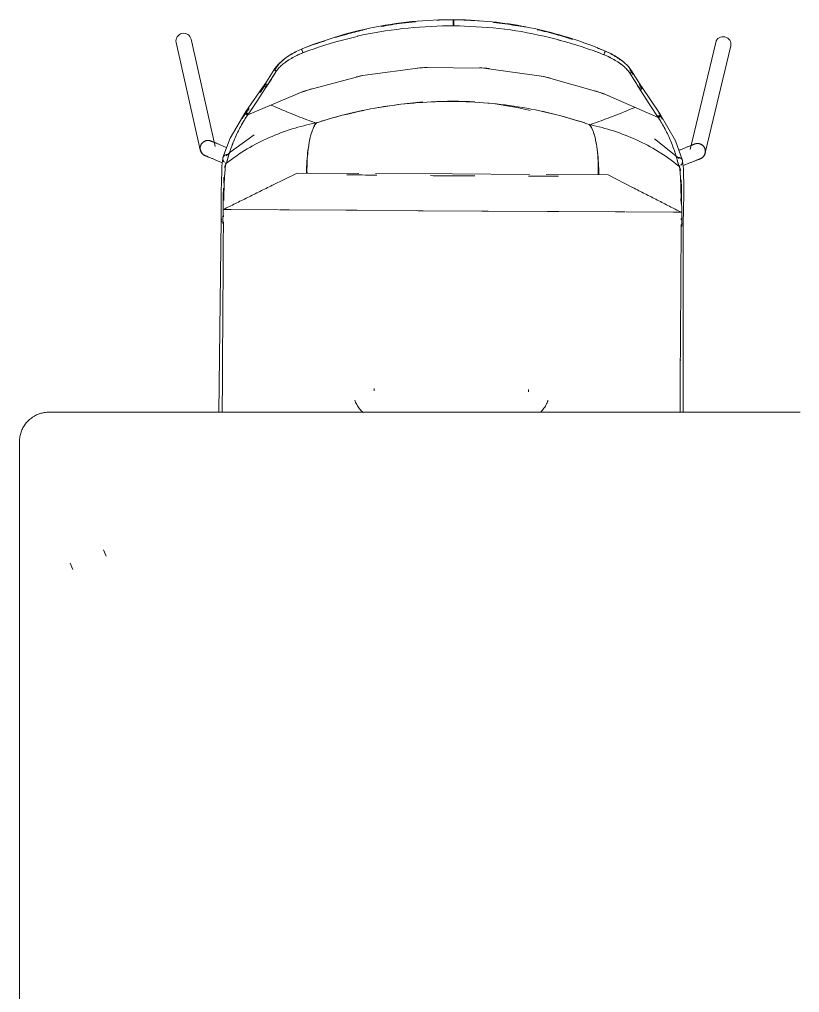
# Model space of a CAD drawing. Header units: millimetres. Extents: x 79795 to 317870, y -36033 to 97293.
# Drawn here: x 167853 to 168644, y 11565 to 12553 of the extents above; entities that cross this region are included whole.
import ezdxf

# ---------------------------------------------------------------- set-up
doc = ezdxf.new("R2010")
doc.units = ezdxf.units.MM
doc.header["$MEASUREMENT"] = 0
doc.layers.add('I-FURN', color=8, linetype='CONTINUOUS', lineweight=9)

msp = doc.modelspace()

# ---------------------------------------------------------------- linework, layer by layer
at = {"layer": 'I-FURN'}
for p, q in [((168293.01, 12552.26), (168293.02, 12552.57)), ((168293.01, 12551.77), (168293.01, 12552.26)), ((168293.01, 12551.12), (168293.01, 12551.77)), ((168293.02, 12552.57), (168293.02, 12552.68)), ((168293.48, 12552.26), (168293.47, 12551.77)), ((168293.47, 12551.77), (168293.47, 12551.12)), ((168293.48, 12552.68), (168293.48, 12552.57)), ((168293.48, 12552.57), (168293.48, 12552.26)), ((168292.98, 12546.87), (168292.99, 12547.36)), ((168292.98, 12546.56), (168292.98, 12546.87)), ((168292.99, 12548.01), (168293, 12548.76)), ((168292.99, 12547.36), (168292.99, 12548.01)), ((168293, 12550.37), (168293.01, 12551.12)), ((168293, 12549.57), (168293, 12550.37)), ((168293, 12548.76), (168293, 12549.57)), ((168293.45, 12548.01), (168293.44, 12547.36)), ((168293.44, 12547.36), (168293.44, 12546.87)), ((168293.44, 12546.87), (168293.44, 12546.56)), ((168293.46, 12549.56), (168293.45, 12548.76)), ((168293.45, 12548.76), (168293.45, 12548.01)), ((168293.47, 12551.12), (168293.46, 12550.37)), ((168293.46, 12550.37), (168293.46, 12549.56)), ((168051.47, 12424), (168027.03, 12532.97)), ((168011.81, 12529.56), (168036.25, 12420.59)), ((168138.98, 12522.8), (168139.01, 12522.7)), ((168139.01, 12522.7), (168139.09, 12522.5)), ((168139.09, 12522.5), (168139.2, 12522.2)), ((168139.2, 12522.2), (168139.34, 12521.83)), ((168559.2, 12529.66), (168533.4, 12421)), ((168548.58, 12417.4), (168574.38, 12526.05)), ((168124.51, 12515.04), (168120.36, 12511.98)), ((168129.15, 12517.96), (168124.51, 12515.04)), ((168133.98, 12520.54), (168129.15, 12517.96)), ((168139.34, 12521.83), (168139.51, 12521.4)), ((168139.51, 12521.4), (168139.68, 12520.95)), ((168139.68, 12520.95), (168139.86, 12520.49)), ((168139.86, 12520.49), (168140.03, 12520.06)), ((168140.03, 12520.06), (168140.17, 12519.68)), ((168140.17, 12519.68), (168140.29, 12519.38)), ((168140.29, 12519.38), (168140.38, 12519.17)), ((168140.38, 12519.17), (168140.42, 12519.07)), ((168445.65, 12517.16), (168445.69, 12517.27)), ((168445.69, 12517.27), (168445.78, 12517.48)), ((168445.78, 12517.48), (168445.9, 12517.78)), ((168445.9, 12517.78), (168446.05, 12518.16)), ((168446.05, 12518.16), (168446.22, 12518.59)), ((168446.22, 12518.59), (168446.41, 12519.04)), ((168446.41, 12519.04), (168446.59, 12519.49)), ((168446.59, 12519.49), (168446.76, 12519.92)), ((168446.76, 12519.92), (168446.9, 12520.29)), ((168446.9, 12520.29), (168447.02, 12520.58)), ((168447.02, 12520.58), (168447.1, 12520.79)), ((168447.1, 12520.79), (168447.14, 12520.88)), ((168452.11, 12518.56), (168456.9, 12515.92)), ((168456.9, 12515.92), (168461.51, 12512.94)), ((168461.51, 12512.94), (168465.61, 12509.83)), ((168112.01, 12503.1), (168101.71, 12486.96)), ((168113.68, 12504.43), (168111.61, 12501.16)), ((168111.83, 12502.6), (168111.82, 12502.2)), ((168111.94, 12502.97), (168111.83, 12502.6)), ((168112.16, 12503.29), (168111.94, 12502.97)), ((168115.25, 12507.3), (168111.98, 12503.04)), ((168112.46, 12503.53), (168112.16, 12503.29)), ((168112.84, 12503.68), (168112.46, 12503.53)), ((168113.25, 12503.73), (168112.84, 12503.68)), ((168120.36, 12511.98), (168115.25, 12507.3)), ((168262.05, 12504.02), (168200.8, 12496.09)), ((168323.83, 12503.64), (168262.05, 12504.02)), ((168384.98, 12494.95), (168323.83, 12503.64)), ((168465.61, 12509.83), (168470.67, 12505.09)), ((168470.67, 12505.09), (168473.89, 12500.78)), ((168102.92, 12483.7), (168113.66, 12500.63)), ((168111.82, 12502.2), (168111.94, 12501.8)), ((168111.94, 12501.8), (168112.15, 12501.42)), ((168112.15, 12501.42), (168112.45, 12501.1)), ((168112.45, 12501.1), (168112.83, 12500.85)), ((168112.83, 12500.85), (168113.24, 12500.69)), ((168113.24, 12500.69), (168113.67, 12500.64)), ((168200.8, 12496.09), (168141.23, 12480)), ((168444.35, 12478.12), (168384.98, 12494.95)), ((168475.63, 12492.74), (168472.18, 12498.4)), ((168472.22, 12502.17), (168475.44, 12496.94)), ((168473.8, 12500.93), (168484.09, 12484.36)), ((168101.8, 12487.11), (168082.59, 12459.53)), ((168093.14, 12468.76), (168102.92, 12483.7)), ((168102.88, 12487.55), (168097.47, 12479.29)), ((168101.58, 12485.56), (168101.48, 12485.98)), ((168101.49, 12486.39), (168101.61, 12486.79)), ((168101.56, 12486.11), (168101.66, 12485.69)), ((168101.69, 12486.92), (168101.57, 12486.53)), ((168101.78, 12485.17), (168101.58, 12485.56)), ((168101.61, 12486.79), (168101.83, 12487.13)), ((168101.66, 12485.69), (168101.87, 12485.3)), ((168101.92, 12487.26), (168101.69, 12486.92)), ((168102.08, 12484.82), (168101.78, 12485.17)), ((168101.83, 12487.13), (168102.14, 12487.39)), ((168101.87, 12485.3), (168102.16, 12484.96)), ((168102.23, 12487.52), (168101.92, 12487.26)), ((168102.44, 12484.56), (168102.08, 12484.82)), ((168102.16, 12484.96), (168102.53, 12484.69)), ((168102.86, 12484.38), (168102.44, 12484.56)), ((168102.53, 12484.69), (168102.95, 12484.51)), ((168103.3, 12484.29), (168102.86, 12484.38)), ((168102.95, 12487.64), (168103.13, 12485.93)), ((168102.95, 12484.51), (168103.39, 12484.42)), ((168103.21, 12486.09), (168103.03, 12487.77)), ((168482.7, 12481.33), (168479.35, 12486.72)), ((168481.74, 12486.84), (168482.79, 12485.18)), ((168482.64, 12485.41), (168482.47, 12483.93)), ((168482.79, 12485.18), (168484.05, 12483.19)), ((168483.11, 12482.32), (168483.48, 12482.58)), ((168483.75, 12484.88), (168483.44, 12485.15)), ((168483.48, 12482.58), (168483.78, 12482.92)), ((168483.97, 12484.54), (168483.75, 12484.88)), ((168483.78, 12482.92), (168483.99, 12483.31)), ((168483.86, 12484.73), (168502.73, 12456.91)), ((168484.08, 12484.14), (168483.97, 12484.54)), ((168484.09, 12483.73), (168484.08, 12484.14)), ((168141.23, 12480), (168084.43, 12456.05)), ((168500.85, 12453.46), (168444.35, 12478.12)), ((168482.24, 12482.07), (168482.69, 12482.14)), ((168482.69, 12482.14), (168483.11, 12482.32)), ((168492.29, 12466.28), (168482.7, 12481.33)), ((168084.43, 12456.05), (168093.14, 12468.76)), ((168500.85, 12453.46), (168492.29, 12466.28)), ((168082.59, 12459.52), (168066.67, 12432.56)), ((168082.17, 12458.22), (168082.22, 12458.7)), ((168082.24, 12457.75), (168082.17, 12458.22)), ((168082.22, 12458.7), (168082.37, 12459.16)), ((168082.41, 12457.3), (168082.24, 12457.75)), ((168082.37, 12459.16), (168083.37, 12457.71)), ((168082.69, 12456.9), (168082.41, 12457.3)), ((168083.05, 12456.58), (168082.69, 12456.9)), ((168083.47, 12456.35), (168083.05, 12456.58)), ((168083.94, 12456.22), (168083.47, 12456.35)), ((168083.61, 12457.37), (168084.42, 12456.19)), ((168084.42, 12456.19), (168083.94, 12456.22)), ((168085.43, 12461.73), (168084.31, 12460.17)), ((168084.42, 12456.19), (168084.33, 12457.96)), ((168084.33, 12457.96), (168084.42, 12456.18)), ((168084.42, 12456.18), (168084.37, 12457.99)), ((168084.42, 12456.18), (168084.37, 12457.99)), ((168500.85, 12453.59), (168502.94, 12456.54)), ((168500.93, 12455.4), (168500.85, 12453.59)), ((168500.93, 12455.4), (168500.85, 12453.59)), ((168500.97, 12455.36), (168500.85, 12453.59)), ((168501.34, 12453.62), (168500.85, 12453.59)), ((168500.86, 12453.59), (168500.97, 12455.36)), ((168501.81, 12453.74), (168501.34, 12453.62)), ((168502.24, 12453.97), (168501.81, 12453.74)), ((168502.6, 12454.29), (168502.24, 12453.97)), ((168502.88, 12454.68), (168502.6, 12454.29)), ((168502.73, 12456.91), (168518.31, 12429.75)), ((168503.06, 12455.13), (168502.88, 12454.68)), ((168502.94, 12456.54), (168503.09, 12456.08)), ((168503.13, 12455.6), (168503.06, 12455.13)), ((168503.09, 12456.08), (168503.13, 12455.6)), ((168091.08, 12435.77), (168066.72, 12418.39)), ((168036.21, 12423.24), (168036.26, 12423.56)), ((168036.26, 12423.56), (168036.33, 12423.87)), ((168036.33, 12423.87), (168036.4, 12424.18)), ((168036.4, 12424.18), (168036.49, 12424.49)), ((168036.49, 12424.49), (168036.59, 12424.8)), ((168036.59, 12424.8), (168036.71, 12425.1)), ((168036.71, 12425.1), (168036.74, 12425.18)), ((168036.74, 12425.18), (168036.87, 12425.47)), ((168036.87, 12425.47), (168037, 12425.76)), ((168037, 12425.76), (168037.16, 12426.04)), ((168037.16, 12426.04), (168037.32, 12426.32)), ((168037.32, 12426.32), (168037.49, 12426.58)), ((168037.49, 12426.58), (168037.67, 12426.85)), ((168037.67, 12426.85), (168037.87, 12427.1)), ((168037.87, 12427.1), (168038.07, 12427.35)), ((168038.07, 12427.35), (168038.28, 12427.59)), ((168038.28, 12427.59), (168038.51, 12427.82)), ((168038.51, 12427.82), (168038.74, 12428.04)), ((168038.74, 12428.04), (168038.98, 12428.25)), ((168038.98, 12428.25), (168039.23, 12428.45)), ((168039.23, 12428.45), (168039.48, 12428.64)), ((168039.48, 12428.64), (168039.75, 12428.82)), ((168039.75, 12428.82), (168040.02, 12428.99)), ((168040.02, 12428.99), (168040.3, 12429.15)), ((168040.3, 12429.15), (168040.58, 12429.3)), ((168040.58, 12429.3), (168040.87, 12429.44)), ((168040.87, 12429.44), (168041.16, 12429.56)), ((168041.16, 12429.56), (168041.46, 12429.67)), ((168041.46, 12429.67), (168041.77, 12429.77)), ((168041.77, 12429.77), (168042.08, 12429.86)), ((168042.08, 12429.86), (168042.39, 12429.94)), ((168042.39, 12429.94), (168042.7, 12430)), ((168042.7, 12430), (168043.02, 12430.05)), ((168043.02, 12430.05), (168043.33, 12430.09)), ((168043.33, 12430.09), (168043.65, 12430.12)), ((168043.65, 12430.12), (168043.97, 12430.13)), ((168043.97, 12430.13), (168044.29, 12430.13)), ((168044.29, 12430.13), (168044.61, 12430.12)), ((168044.61, 12430.12), (168044.93, 12430.09)), ((168044.93, 12430.09), (168045.25, 12430.05)), ((168045.25, 12430.05), (168045.56, 12430)), ((168045.56, 12430), (168045.88, 12429.94)), ((168045.88, 12429.94), (168046.19, 12429.86)), ((168046.19, 12429.86), (168046.5, 12429.78)), ((168046.5, 12429.78), (168046.8, 12429.68)), ((168046.8, 12429.68), (168047.1, 12429.56)), ((168047.1, 12429.56), (168047.18, 12429.53)), ((168047.19, 12429.53), (168047.18, 12429.53)), ((168047.18, 12429.53), (168047.2, 12429.52)), ((168047.23, 12429.51), (168047.19, 12429.53)), ((168047.2, 12429.52), (168047.25, 12429.5)), ((168047.3, 12429.48), (168047.23, 12429.51)), ((168047.25, 12429.5), (168047.34, 12429.46)), ((168047.42, 12429.43), (168047.3, 12429.48)), ((168047.34, 12429.46), (168047.38, 12429.45)), ((168047.56, 12429.37), (168047.42, 12429.43)), ((168047.75, 12429.3), (168047.56, 12429.37)), ((168047.96, 12429.21), (168047.75, 12429.3)), ((168048.22, 12429.1), (168047.96, 12429.21)), ((168048.5, 12428.99), (168048.22, 12429.1)), ((168048.82, 12428.86), (168048.5, 12428.99)), ((168049.18, 12428.71), (168048.82, 12428.86)), ((168049.56, 12428.55), (168049.18, 12428.71)), ((168049.98, 12428.38), (168049.56, 12428.55)), ((168050.43, 12428.19), (168049.98, 12428.38)), ((168050.91, 12428), (168050.43, 12428.19)), ((168051.42, 12427.79), (168050.91, 12428)), ((168051.96, 12427.56), (168051.42, 12427.79)), ((168052.53, 12427.33), (168051.96, 12427.56)), ((168053.12, 12427.09), (168052.53, 12427.33)), ((168053.75, 12426.83), (168053.12, 12427.09)), ((168054.39, 12426.56), (168053.75, 12426.83)), ((168055.06, 12426.29), (168054.39, 12426.56)), ((168055.76, 12426), (168055.06, 12426.29)), ((168056.47, 12425.71), (168055.76, 12426)), ((168057.21, 12425.4), (168056.47, 12425.71)), ((168057.97, 12425.09), (168057.21, 12425.4)), ((168058.74, 12424.77), (168057.97, 12425.09)), ((168059.54, 12424.45), (168058.74, 12424.77)), ((168066.67, 12432.56), (168059.25, 12412.86)), ((168060.35, 12424.12), (168059.54, 12424.45)), ((168061.17, 12423.78), (168060.35, 12424.12)), ((168062.01, 12423.43), (168061.17, 12423.78)), ((168062.86, 12423.08), (168062.01, 12423.43)), ((168522.26, 12411.65), (168496.99, 12431.63)), ((168518.31, 12429.75), (168525.48, 12409.95)), ((168530.27, 12423.5), (168529.58, 12423.23)), ((168530.93, 12423.76), (168530.27, 12423.5)), ((168531.56, 12424.01), (168530.93, 12423.76)), ((168532.17, 12424.26), (168531.56, 12424.01)), ((168532.75, 12424.49), (168532.17, 12424.26)), ((168533.3, 12424.71), (168532.75, 12424.49)), ((168533.83, 12424.91), (168533.3, 12424.71)), ((168534.32, 12425.11), (168533.83, 12424.91)), ((168534.78, 12425.29), (168534.32, 12425.11)), ((168535.22, 12425.47), (168534.78, 12425.29)), ((168535.62, 12425.62), (168535.22, 12425.47)), ((168535.98, 12425.77), (168535.62, 12425.62)), ((168536.32, 12425.9), (168535.98, 12425.77)), ((168536.62, 12426.02), (168536.32, 12425.9)), ((168536.89, 12426.13), (168536.62, 12426.02)), ((168537.12, 12426.22), (168536.89, 12426.13)), ((168537.31, 12426.3), (168537.12, 12426.22)), ((168537.48, 12426.36), (168537.31, 12426.3)), ((168537.6, 12426.41), (168537.48, 12426.36)), ((168537.56, 12426.4), (168537.66, 12426.44)), ((168537.69, 12426.45), (168537.6, 12426.41)), ((168537.66, 12426.44), (168537.73, 12426.46)), ((168537.75, 12426.47), (168537.69, 12426.45)), ((168537.73, 12426.46), (168537.76, 12426.48)), ((168537.76, 12426.48), (168537.75, 12426.47)), ((168537.76, 12426.48), (168538.06, 12426.59)), ((168537.76, 12426.48), (168537.76, 12426.48)), ((168538.06, 12426.59), (168538.37, 12426.69)), ((168538.37, 12426.69), (168538.67, 12426.78)), ((168538.67, 12426.78), (168538.99, 12426.85)), ((168538.99, 12426.85), (168539.3, 12426.91)), ((168539.3, 12426.91), (168539.62, 12426.96)), ((168539.62, 12426.96), (168539.93, 12427)), ((168539.93, 12427), (168540.25, 12427.03)), ((168540.25, 12427.03), (168540.57, 12427.04)), ((168540.57, 12427.04), (168540.89, 12427.04)), ((168540.89, 12427.04), (168541.21, 12427.02)), ((168541.21, 12427.02), (168541.53, 12427)), ((168541.53, 12427), (168541.85, 12426.96)), ((168541.85, 12426.96), (168542.16, 12426.91)), ((168542.16, 12426.91), (168542.48, 12426.84)), ((168542.48, 12426.84), (168542.79, 12426.77)), ((168542.79, 12426.77), (168543.1, 12426.68)), ((168543.1, 12426.68), (168543.4, 12426.58)), ((168543.4, 12426.58), (168543.7, 12426.46)), ((168543.7, 12426.46), (168543.99, 12426.34)), ((168543.99, 12426.34), (168544.28, 12426.2)), ((168544.28, 12426.2), (168544.57, 12426.05)), ((168544.57, 12426.05), (168544.84, 12425.89)), ((168544.84, 12425.89), (168545.11, 12425.72)), ((168545.11, 12425.72), (168545.38, 12425.54)), ((168545.38, 12425.54), (168545.63, 12425.35)), ((168545.63, 12425.35), (168545.88, 12425.15)), ((168545.88, 12425.15), (168546.12, 12424.94)), ((168546.12, 12424.94), (168546.35, 12424.71)), ((168546.35, 12424.71), (168546.58, 12424.48)), ((168546.58, 12424.48), (168546.79, 12424.25)), ((168546.79, 12424.25), (168546.99, 12424)), ((168546.99, 12424), (168547.18, 12423.74)), ((168547.18, 12423.74), (168547.37, 12423.48)), ((168547.37, 12423.48), (168547.54, 12423.21)), ((168036.14, 12422.29), (168036.15, 12422.61)), ((168036.14, 12421.97), (168036.14, 12422.29)), ((168036.15, 12421.65), (168036.14, 12421.97)), ((168036.15, 12422.61), (168036.18, 12422.93)), ((168036.18, 12421.33), (168036.15, 12421.65)), ((168036.18, 12422.93), (168036.21, 12423.24)), ((168036.22, 12421.01), (168036.18, 12421.33)), ((168036.27, 12420.7), (168036.22, 12421.01)), ((168036.33, 12420.38), (168036.27, 12420.7)), ((168036.41, 12420.07), (168036.33, 12420.38)), ((168036.5, 12419.76), (168036.41, 12420.07)), ((168036.6, 12419.46), (168036.5, 12419.76)), ((168036.71, 12419.16), (168036.6, 12419.46)), ((168036.83, 12418.87), (168036.71, 12419.16)), ((168036.97, 12418.58), (168036.83, 12418.87)), ((168037.12, 12418.29), (168036.97, 12418.58)), ((168037.28, 12418.02), (168037.12, 12418.29)), ((168037.45, 12417.74), (168037.28, 12418.02)), ((168037.63, 12417.48), (168037.45, 12417.74)), ((168037.82, 12417.22), (168037.63, 12417.48)), ((168038.02, 12416.97), (168037.82, 12417.22)), ((168038.23, 12416.73), (168038.02, 12416.97)), ((168038.45, 12416.5), (168038.23, 12416.73)), ((168038.68, 12416.28), (168038.45, 12416.5)), ((168038.92, 12416.07), (168038.68, 12416.28)), ((168039.17, 12415.86), (168038.92, 12416.07)), ((168039.42, 12415.67), (168039.17, 12415.86)), ((168039.68, 12415.49), (168039.42, 12415.67)), ((168039.95, 12415.31), (168039.68, 12415.49)), ((168040.23, 12415.15), (168039.95, 12415.31)), ((168040.51, 12415), (168040.23, 12415.15)), ((168040.8, 12414.86), (168040.51, 12415)), ((168041.09, 12414.73), (168040.8, 12414.86)), ((168041.1, 12414.73), (168041.09, 12414.73)), ((168041.09, 12414.73), (168041.11, 12414.73)), ((168041.13, 12414.72), (168041.1, 12414.73)), ((168041.11, 12414.73), (168041.17, 12414.7)), ((168041.19, 12414.69), (168041.13, 12414.72)), ((168041.17, 12414.7), (168041.25, 12414.67)), ((168041.29, 12414.65), (168041.19, 12414.69)), ((168041.25, 12414.67), (168041.38, 12414.62)), ((168041.38, 12414.62), (168041.54, 12414.55)), ((168041.54, 12414.55), (168041.74, 12414.47)), ((168041.74, 12414.47), (168041.97, 12414.37)), ((168041.97, 12414.37), (168042.23, 12414.27)), ((168042.23, 12414.27), (168042.53, 12414.14)), ((168042.53, 12414.14), (168042.86, 12414.01)), ((168042.86, 12414.01), (168043.23, 12413.85)), ((168043.23, 12413.85), (168043.63, 12413.69)), ((168043.63, 12413.69), (168044.06, 12413.51)), ((168044.06, 12413.51), (168044.52, 12413.32)), ((168059.13, 12412.31), (168059.46, 12413.41)), ((168059.76, 12413.81), (168059.45, 12413.29)), ((168060.15, 12414.31), (168059.76, 12413.81)), ((168061.17, 12415.15), (168060.15, 12414.31)), ((168062.47, 12415.72), (168061.17, 12415.15)), ((168063.94, 12415.91), (168062.47, 12415.72)), ((168066.72, 12418.39), (168062.5, 12414.52)), ((168065.48, 12415.67), (168063.94, 12415.91)), ((168523.39, 12420.77), (168522.54, 12420.44)), ((168524.22, 12421.1), (168523.39, 12420.77)), ((168525.04, 12421.43), (168524.22, 12421.1)), ((168525.85, 12421.75), (168525.04, 12421.43)), ((168526.63, 12422.06), (168525.85, 12421.75)), ((168527.4, 12422.36), (168526.63, 12422.06)), ((168528.15, 12422.66), (168527.4, 12422.36)), ((168528.88, 12422.95), (168528.15, 12422.66)), ((168529.58, 12423.23), (168528.88, 12422.95)), ((168546.39, 12413.4), (168546.16, 12413.18)), ((168546.61, 12413.63), (168546.39, 12413.4)), ((168546.82, 12413.87), (168546.61, 12413.63)), ((168547.02, 12414.12), (168546.82, 12413.87)), ((168547.21, 12414.38), (168547.02, 12414.12)), ((168547.4, 12414.64), (168547.21, 12414.38)), ((168547.57, 12414.91), (168547.4, 12414.64)), ((168547.54, 12423.21), (168547.7, 12422.94)), ((168547.73, 12415.19), (168547.57, 12414.91)), ((168547.7, 12422.94), (168547.85, 12422.65)), ((168547.87, 12415.47), (168547.73, 12415.19)), ((168547.85, 12422.65), (168547.99, 12422.36)), ((168548.01, 12415.76), (168547.87, 12415.47)), ((168547.99, 12422.36), (168548.12, 12422.07)), ((168548.14, 12416.06), (168548.01, 12415.76)), ((168548.12, 12422.07), (168548.15, 12421.99)), ((168548.25, 12416.36), (168548.14, 12416.06)), ((168548.15, 12421.99), (168548.26, 12421.69)), ((168548.35, 12416.66), (168548.25, 12416.36)), ((168548.26, 12421.69), (168548.36, 12421.39)), ((168548.44, 12416.97), (168548.35, 12416.66)), ((168548.36, 12421.39), (168548.45, 12421.08)), ((168548.52, 12417.28), (168548.44, 12416.97)), ((168548.45, 12421.08), (168548.52, 12420.77)), ((168548.52, 12420.77), (168548.59, 12420.45)), ((168548.58, 12417.59), (168548.52, 12417.28)), ((168548.63, 12417.91), (168548.58, 12417.59)), ((168548.59, 12420.45), (168548.64, 12420.14)), ((168548.67, 12418.22), (168548.63, 12417.91)), ((168548.64, 12420.14), (168548.68, 12419.82)), ((168548.7, 12418.54), (168548.67, 12418.22)), ((168548.68, 12419.82), (168548.7, 12419.5)), ((168548.7, 12419.5), (168548.71, 12419.18)), ((168548.71, 12418.86), (168548.7, 12418.54)), ((168548.71, 12419.18), (168548.71, 12418.86)), ((168044.52, 12413.32), (168045.01, 12413.12)), ((168045.01, 12413.12), (168045.53, 12412.91)), ((168045.53, 12412.91), (168046.08, 12412.68)), ((168046.08, 12412.68), (168046.66, 12412.44)), ((168046.66, 12412.44), (168047.27, 12412.2)), ((168047.27, 12412.2), (168047.9, 12411.94)), ((168047.9, 12411.94), (168048.55, 12411.67)), ((168048.55, 12411.67), (168049.23, 12411.39)), ((168049.23, 12411.39), (168049.93, 12411.1)), ((168049.93, 12411.1), (168050.66, 12410.8)), ((168050.66, 12410.8), (168051.4, 12410.49)), ((168051.4, 12410.49), (168052.17, 12410.18)), ((168052.17, 12410.18), (168052.95, 12409.86)), ((168052.95, 12409.86), (168053.75, 12409.53)), ((168053.75, 12409.53), (168054.57, 12409.19)), ((168054.57, 12409.19), (168055.39, 12408.85)), ((168055.39, 12408.85), (168056.24, 12408.51)), ((168056.24, 12408.51), (168057.09, 12408.15)), ((168057.09, 12408.15), (168057.96, 12407.8)), ((168057.96, 12407.8), (168058.83, 12407.44)), ((168058.22, 12404.16), (168058.01, 12399.22)), ((168059.07, 12412.31), (168058.22, 12404.16)), ((168059.45, 12413.29), (168059.07, 12412.31)), ((168059.38, 12410.01), (168059.11, 12411.14)), ((168059.94, 12408.97), (168059.38, 12410.01)), ((168061.09, 12402.27), (168061.62, 12405.35)), ((168061.93, 12406.35), (168062.39, 12407.14)), ((168519.29, 12412.84), (168520.83, 12413.07)), ((168520.83, 12413.07), (168522.3, 12412.86)), ((168522.27, 12404.28), (168522.72, 12403.48)), ((168522.3, 12412.86), (168523.59, 12412.27)), ((168523.59, 12412.27), (168524.6, 12411.41)), ((168524.6, 12411.41), (168524.99, 12410.91)), ((168525.32, 12407.1), (168524.74, 12406.07)), ((168524.99, 12410.91), (168525.29, 12410.38)), ((168525.15, 12410.79), (168525.28, 12410.51)), ((168525.28, 12410.51), (168525.6, 12409.4)), ((168525.29, 12410.38), (168525.66, 12409.4)), ((168525.61, 12408.24), (168525.32, 12407.1)), ((168525.66, 12409.4), (168526.41, 12401.25)), ((168526.17, 12404.66), (168527.04, 12405.01)), ((168527.04, 12405.01), (168527.91, 12405.35)), ((168527.91, 12405.35), (168528.76, 12405.69)), ((168528.76, 12405.69), (168529.6, 12406.02)), ((168529.6, 12406.02), (168530.43, 12406.35)), ((168530.43, 12406.35), (168531.24, 12406.68)), ((168531.24, 12406.68), (168532.04, 12406.99)), ((168532.04, 12406.99), (168532.82, 12407.3)), ((168532.82, 12407.3), (168533.58, 12407.6)), ((168533.58, 12407.6), (168534.32, 12407.9)), ((168534.32, 12407.9), (168535.04, 12408.18)), ((168535.04, 12408.18), (168535.74, 12408.46)), ((168535.74, 12408.46), (168536.42, 12408.73)), ((168536.42, 12408.73), (168537.07, 12408.99)), ((168537.07, 12408.99), (168537.69, 12409.23)), ((168537.69, 12409.23), (168538.29, 12409.47)), ((168538.29, 12409.47), (168538.86, 12409.7)), ((168538.86, 12409.7), (168539.4, 12409.91)), ((168539.4, 12409.91), (168539.91, 12410.12)), ((168539.91, 12410.12), (168540.4, 12410.31)), ((168540.4, 12410.31), (168540.85, 12410.49)), ((168540.85, 12410.49), (168541.27, 12410.65)), ((168541.27, 12410.65), (168541.66, 12410.81)), ((168541.66, 12410.81), (168542.01, 12410.95)), ((168542.01, 12410.95), (168542.33, 12411.08)), ((168542.33, 12411.08), (168542.62, 12411.19)), ((168542.62, 12411.19), (168542.88, 12411.29)), ((168542.88, 12411.29), (168543.1, 12411.38)), ((168543.1, 12411.38), (168543.28, 12411.45)), ((168543.28, 12411.45), (168543.43, 12411.51)), ((168543.43, 12411.51), (168543.54, 12411.55)), ((168543.5, 12411.54), (168543.46, 12411.52)), ((168543.59, 12411.58), (168543.5, 12411.54)), ((168543.54, 12411.55), (168543.62, 12411.58)), ((168543.65, 12411.6), (168543.59, 12411.58)), ((168543.62, 12411.58), (168543.66, 12411.6)), ((168543.66, 12411.6), (168543.65, 12411.6)), ((168543.74, 12411.64), (168543.66, 12411.6)), ((168543.66, 12411.6), (168543.66, 12411.6)), ((168544.04, 12411.76), (168543.74, 12411.64)), ((168544.33, 12411.9), (168544.04, 12411.76)), ((168544.61, 12412.05), (168544.33, 12411.9)), ((168544.89, 12412.21), (168544.61, 12412.05)), ((168545.16, 12412.39), (168544.89, 12412.21)), ((168545.42, 12412.57), (168545.16, 12412.39)), ((168545.67, 12412.76), (168545.42, 12412.57)), ((168545.92, 12412.97), (168545.67, 12412.76)), ((168546.16, 12413.18), (168545.92, 12412.97)), ((168058.01, 12399.22), (168057.73, 12388.15)), ((168109.68, 12384.78), (168134.52, 12397.09)), ((168134.52, 12397.09), (168197.2, 12396.7)), ((168214.12, 12396.6), (168292.27, 12396.11)), ((168292.27, 12396.11), (168370.42, 12395.62)), ((168387.33, 12395.52), (168450.03, 12395.13)), ((168450.03, 12395.13), (168474.71, 12382.51)), ((168523.02, 12402.48), (168523.51, 12399.39)), ((168526.41, 12401.25), (168526.56, 12396.31)), ((168526.56, 12396.31), (168526.7, 12385.23)), ((168057.73, 12388.15), (168057.62, 12378.58)), ((168060.04, 12386.89), (168060.31, 12392.9)), ((168524.17, 12390.05), (168524.42, 12382.12)), ((168526.7, 12385.23), (168526.69, 12375.66)), ((168057.62, 12378.58), (168057.58, 12363.2)), ((168059.64, 12373.2), (168059.86, 12381.82)), ((168060.09, 12369.17), (168060.28, 12373.92)), ((168060.28, 12373.92), (168060.29, 12374.06)), ((168475.02, 12382.36), (168477.65, 12381.01)), ((168524.42, 12382.12), (168524.6, 12370.3)), ((168526.69, 12375.66), (168526.54, 12360.28)), ((168059.4, 12360.34), (168059.64, 12373.2)), ((168523.97, 12371.17), (168524.1, 12366.28)), ((168524.6, 12370.3), (168524.68, 12357.46)), ((168057.58, 12363.2), (168057.62, 12348.04)), ((168059.22, 12346.97), (168059.4, 12360.34)), ((168115.71, 12359.74), (168067.09, 12360.05)), ((168183.96, 12359.32), (168126.62, 12359.67)), ((168255.54, 12358.87), (168195.46, 12359.25)), ((168321.95, 12358.46), (168261.8, 12358.83)), ((168388.65, 12358.04), (168328.45, 12358.42)), ((168457.47, 12357.61), (168400.05, 12357.97)), ((168517.21, 12357.24), (168468.32, 12357.55)), ((168524.68, 12357.46), (168524.69, 12344.07)), ((168526.54, 12360.28), (168526.3, 12345.12)), ((168057.66, 12350.04), (168055.23, 12153.98)), ((168057.68, 12350.07), (168057.68, 12350)), ((168058.13, 12350.19), (168057.83, 12350.13)), ((168057.85, 12349.93), (168058.17, 12349.87)), ((168059.15, 12345.73), (168059.22, 12346.97)), ((168524.77, 12345.45), (168525.32, 12345.48)), ((168525.32, 12345.48), (168525.77, 12345.52)), ((168525.77, 12345.52), (168526.09, 12345.58)), ((168526.12, 12345.78), (168525.82, 12345.84)), ((168526.27, 12345.71), (168526.12, 12345.78)), ((168526.26, 12345.65), (168526.27, 12345.71)), ((168526.29, 12345.68), (168526.27, 12154.23)), ((168524.69, 12344.07), (168524.75, 12342.83)), ((168212.71, 12178.26), (168212.69, 12176.1)), ((168369.11, 12175.13), (168369.12, 12177.29)), ((168192.93, 12166.61), (168193.4, 12165.43)), ((168193.4, 12165.43), (168193.91, 12164.27)), ((168193.91, 12164.27), (168194.47, 12163.13)), ((168194.47, 12163.13), (168195.07, 12162.01)), ((168195.07, 12162.01), (168195.72, 12160.92)), ((168195.72, 12160.92), (168196.41, 12159.85)), ((168196.41, 12159.85), (168197.14, 12158.82)), ((168197.14, 12158.82), (168197.91, 12157.81)), ((168197.91, 12157.81), (168198.73, 12156.83)), ((168198.73, 12156.83), (168199.58, 12155.89)), ((168383.44, 12156.39), (168384.23, 12157.38)), ((168384.23, 12157.38), (168384.99, 12158.4)), ((168384.99, 12158.4), (168385.71, 12159.45)), ((168385.71, 12159.45), (168386.38, 12160.52)), ((168386.38, 12160.52), (168387.01, 12161.63)), ((168387.01, 12161.63), (168387.59, 12162.75)), ((168387.59, 12162.75), (168388.13, 12163.9)), ((168388.13, 12163.9), (168388.62, 12165.07)), ((168388.62, 12165.07), (168389.07, 12166.26)), ((167863.1, 12146.93), (167862.21, 12146.12)), ((167864.02, 12147.71), (167863.1, 12146.93)), ((167864.96, 12148.44), (167864.02, 12147.71)), ((167865.94, 12149.14), (167864.96, 12148.44)), ((167866.94, 12149.8), (167865.94, 12149.14)), ((167867.97, 12150.41), (167866.94, 12149.8)), ((167869.03, 12150.99), (167867.97, 12150.41)), ((167870.1, 12151.52), (167869.03, 12150.99)), ((167871.2, 12152.01), (167870.1, 12151.52)), ((167872.31, 12152.46), (167871.2, 12152.01)), ((167873.44, 12152.86), (167872.31, 12152.46)), ((167874.59, 12153.21), (167873.44, 12152.86)), ((167875.75, 12153.52), (167874.59, 12153.21)), ((167876.92, 12153.78), (167875.75, 12153.52)), ((167878.1, 12154), (167876.92, 12153.78)), ((167879.29, 12154.16), (167878.1, 12154)), ((167880.48, 12154.28), (167879.29, 12154.16)), ((167881.68, 12154.36), (167880.48, 12154.28)), ((167882.88, 12154.38), (167881.68, 12154.36)), ((168643.72, 12154.38), (167882.88, 12154.38)), ((168199.58, 12155.89), (168200.47, 12154.99)), ((168200.47, 12154.99), (168201.39, 12154.12)), ((168381.73, 12154.51), (168382.6, 12155.43)), ((168382.6, 12155.43), (168383.44, 12156.39)), ((168644.7, 12154.38), (168643.72, 12154.38)), ((167855.88, 12137.45), (167855.38, 12136.36)), ((167856.42, 12138.52), (167855.88, 12137.45)), ((167857.01, 12139.57), (167856.42, 12138.52)), ((167857.64, 12140.59), (167857.01, 12139.57)), ((167858.3, 12141.58), (167857.64, 12140.59)), ((167859.01, 12142.55), (167858.3, 12141.58)), ((167859.76, 12143.49), (167859.01, 12142.55)), ((167860.54, 12144.4), (167859.76, 12143.49)), ((167861.36, 12145.28), (167860.54, 12144.4)), ((167862.21, 12146.12), (167861.36, 12145.28)), ((167853, 12127.1), (167852.92, 12125.9)), ((167853.14, 12128.29), (167853, 12127.1)), ((167853.32, 12129.48), (167853.14, 12128.29)), ((167853.54, 12130.66), (167853.32, 12129.48)), ((167853.82, 12131.82), (167853.54, 12130.66)), ((167854.14, 12132.98), (167853.82, 12131.82)), ((167854.51, 12134.12), (167854.14, 12132.98)), ((167854.92, 12135.25), (167854.51, 12134.12)), ((167855.38, 12136.36), (167854.92, 12135.25)), ((167852.92, 12125.9), (167852.88, 12124.7)), ((167852.88, 12124.7), (167852.88, 12124.38)), ((167852.88, 12124.38), (167852.88, 11170.91)), ((167938.19, 12014.8), (167940.87, 12008.16)), ((167907.1, 11994.58), (167904.44, 12001.23))]:
    msp.add_line(p, q, dxfattribs=at)
for centre, major_axis, ratio, start_param, end_param in [((168019.42, 12531.26), (7.61, 1.71), 0.972413, 1.570796, 3.141593), ((168019.42, 12531.26), (7.61, 1.71), 0.972413, 0, 1.570796), ((168566.79, 12527.85), (-7.59, 1.8), 0.972413, 4.712389, 6.283185), ((168566.79, 12527.85), (-7.59, 1.8), 0.972413, 3.141593, 4.712389), ((168043.86, 12422.3), (7.61, 1.71), 0.972413, 1.570796, 3.665191), ((168540.99, 12419.2), (-7.59, 1.8), 0.972413, 2.617994, 4.712389), ((168540.51, 12418.96), (-2.95, 7.44), 0.991026, 5.235988, 5.472216), ((168044.34, 12422.05), (3.04, 7.4), 0.991026, 2.094395, 3.295672), ((168540.51, 12418.96), (-2.95, 7.44), 0.991026, 2.987513, 3.665191), ((168540.51, 12418.96), (-2.95, 7.44), 0.991026, 3.98724, 4.45059)]:
    msp.add_ellipse(centre, major_axis=major_axis, ratio=ratio, start_param=start_param, end_param=end_param, dxfattribs=at)
for points, knots in [([(168445.68, 12521.51), (168434.95, 12526), (168413.2, 12534.01), (168368.4, 12546.27), (168319.39, 12553.03), (168267.13, 12552.78), (168223.85, 12547.84), (168181.34, 12538.24), (168153.92, 12528.85), (168140.44, 12523.41)], [0, 0, 0, 0, 0.111111, 0.222222, 0.444444, 0.583333, 0.722222, 0.861111, 1, 1, 1, 1]), ([(168173.62, 12534.73), (168178.74, 12536.26), (168189.18, 12539.09), (168199.71, 12541.8), (168205.07, 12543.07)], [-0.7681843, -0.7681843, -0.7681843, -0.7681843, -0.6666667, -0.5624253, -0.5624253, -0.5624253, -0.5624253]), ([(168378.06, 12542.46), (168384.5, 12541.03), (168396.62, 12538.18), (168408.41, 12534.33), (168413.92, 12532.42)], [0.5416307, 0.5416307, 0.5416307, 0.5416307, 0.6666667, 0.7775113, 0.7775113, 0.7775113, 0.7775113]), ([(168195.62, 12535.7), (168193.81, 12535.28), (168190.15, 12534.44), (168186.54, 12533.47), (168184.72, 12532.96)], [-0.36909277, -0.36909277, -0.36909277, -0.36909277, -0.33333333, -0.29717322, -0.29717322, -0.29717322, -0.29717322]), ([(168401.54, 12531.69), (168399.72, 12532.18), (168396.1, 12533.13), (168392.47, 12534.06), (168390.66, 12534.53)], [0.29718056, 0.29718056, 0.29718056, 0.29718056, 0.33333333, 0.36907718, 0.36907718, 0.36907718, 0.36907718]), ([(168140.44, 12523.41), (168138.37, 12522.55), (168135.3, 12521.18), (168131.46, 12519.13), (168129.63, 12518.06), (168128.74, 12517.52)], [0, 0, 0, 0, 0.1666667, 0.25, 0.3333333, 0.3333333, 0.3333333, 0.3333333]), ([(168140.42, 12519.07), (168140.4, 12519.1), (168140.34, 12519.26), (168140.19, 12519.67), (168139.99, 12520.17), (168139.71, 12520.94), (168139.42, 12521.7), (168139.23, 12522.21), (168139.08, 12522.61), (168139.02, 12522.78), (168139.01, 12522.81)], [-1, -1, -1, -1, -0.833333, -0.75, -0.666667, -0.5, -0.333333, -0.25, -0.166667, 0, 0, 0, 0]), ([(168113.66, 12500.63), (168114.26, 12501.61), (168115.85, 12503.63), (168118.69, 12506.36), (168121.4, 12508.58), (168123.63, 12510.23), (168126.06, 12511.87), (168128.65, 12513.47), (168131.4, 12515.01), (168133.92, 12516.29), (168135.53, 12517.03), (168136.15, 12517.31)], [0, 0, 0, 0, 0.1666667, 0.3333333, 0.4166667, 0.5, 0.5833333, 0.6666667, 0.75, 0.8333333, 0.8844325, 0.8844325, 0.8844325, 0.8844325]), ([(168121.23, 12512.27), (168120.61, 12511.77), (168119.35, 12510.72), (168117.61, 12509.11), (168115.49, 12506.93), (168114.28, 12505.41), (168113.68, 12504.43)], [0.594049, 0.594049, 0.594049, 0.594049, 0.6666667, 0.75, 0.8333333, 1, 1, 1, 1]), ([(168120.97, 12512.31), (168120, 12511.51), (168118.41, 12510.17), (168117.32, 12508.94), (168116.93, 12508.46)], [0.5492901, 0.5492901, 0.5492901, 0.5492901, 0.6666667, 0.7441692, 0.7441692, 0.7441692, 0.7441692]), ([(168128.68, 12513.46), (168130.46, 12514.51), (168134.23, 12516.53), (168138.33, 12518.26), (168140.41, 12519.06)], [0.6666667, 0.6666667, 0.6666667, 0.6666667, 0.8333333, 0.9999151, 0.9999151, 0.9999151, 0.9999151]), ([(168447.1, 12520.89), (168447.1, 12520.87), (168447.07, 12520.8), (168446.99, 12520.59), (168446.87, 12520.29), (168446.68, 12519.79), (168446.38, 12519.03), (168446.08, 12518.27), (168445.89, 12517.76), (168445.77, 12517.46), (168445.68, 12517.25), (168445.65, 12517.18), (168445.65, 12517.17)], [-1, -1, -1, -1, -0.916667, -0.833333, -0.75, -0.666667, -0.5, -0.333333, -0.25, -0.166667, -0.083333, 0, 0, 0, 0]), ([(168445.65, 12517.17), (168447.72, 12516.34), (168450.78, 12515.01), (168454.61, 12513), (168457.35, 12511.42), (168459.92, 12509.79), (168462.32, 12508.12), (168464.53, 12506.44), (168467.21, 12504.19), (168470.02, 12501.42), (168471.59, 12499.39), (168472.18, 12498.4)], [0, 0, 0, 0, 0.166667, 0.25, 0.333333, 0.416667, 0.5, 0.583333, 0.666667, 0.833333, 1, 1, 1, 1]), ([(168445.65, 12517.16), (168447.72, 12516.33), (168451.83, 12514.55), (168455.49, 12512.49), (168457.31, 12511.41)], [-0.9999119, -0.9999119, -0.9999119, -0.9999119, -0.8333333, -0.6666667, -0.6666667, -0.6666667, -0.6666667]), ([(168462.27, 12512.07), (168461.5, 12512.65), (168459.9, 12513.79), (168457.33, 12515.48), (168454.61, 12517.12), (168450.79, 12519.22), (168447.74, 12520.63), (168445.68, 12521.51)], [0.5, 0.5, 0.5, 0.5, 0.5833333, 0.6666667, 0.75, 0.8333333, 1, 1, 1, 1]), ([(168463.58, 12511.31), (168462.17, 12512.43), (168459, 12514.7), (168453.42, 12518), (168449.28, 12519.95), (168447.14, 12520.88)], [-0.4938391, -0.4938391, -0.4938391, -0.4938391, -0.3333333, -0.1666667, 0, 0, 0, 0]), ([(168113.67, 12500.64), (168113.53, 12500.64), (168113.24, 12500.68), (168112.82, 12500.84), (168112.44, 12501.08), (168112.03, 12501.52), (168111.74, 12502.19), (168111.84, 12502.86), (168112.14, 12503.29), (168112.45, 12503.54), (168112.82, 12503.69), (168113.1, 12503.72), (168113.25, 12503.72)], [-1, -1, -1, -1, -0.916667, -0.833333, -0.75, -0.666667, -0.5, -0.333333, -0.25, -0.166667, -0.083333, 0, 0, 0, 0]), ([(168103.3, 12484.29), (168104.96, 12486.87), (168108.35, 12492.16), (168111.87, 12497.76), (168113.67, 12500.63)], [0, 0, 0, 0, 0.5, 0.9997693, 0.9997693, 0.9997693, 0.9997693]), ([(168472.12, 12498.48), (168472.4, 12498.48), (168472.85, 12498.59), (168473.35, 12498.91), (168473.66, 12499.24), (168473.88, 12499.61), (168474, 12500.02), (168474, 12500.29), (168473.98, 12500.42)], [-1, -1, -1, -1, -0.8333333, -0.75, -0.6666667, -0.5833333, -0.5, -0.4166667, -0.4166667, -0.4166667, -0.4166667]), ([(168474.03, 12500.33), (168474.05, 12500.2), (168474.05, 12499.8), (168473.81, 12499.27), (168473.4, 12498.84), (168473.02, 12498.59), (168472.59, 12498.44), (168472.3, 12498.4), (168472.16, 12498.41)], [-0.5833333, -0.5833333, -0.5833333, -0.5833333, -0.5, -0.3333333, -0.25, -0.1666667, -0.0833333, 0, 0, 0, 0]), ([(168472.17, 12498.4), (168473.94, 12495.47), (168477.45, 12489.75), (168480.82, 12484.34), (168482.47, 12481.71)], [0.0046107, 0.0046107, 0.0046107, 0.0046107, 0.5, 1, 1, 1, 1]), ([(168484.21, 12482.96), (168484.16, 12482.82), (168484.02, 12482.56), (168483.72, 12482.21), (168483.22, 12481.86), (168482.77, 12481.72), (168482.47, 12481.71)], [-0.4166667, -0.4166667, -0.4166667, -0.4166667, -0.3333333, -0.25, -0.1666667, 0, 0, 0, 0]), ([(168148.87, 12482.35), (168145.71, 12481.32), (168141.18, 12479.81), (168136.71, 12478.15), (168135.36, 12477.63)], [-0.11702564, -0.11702564, -0.11702564, -0.11702564, -0.09090909, -0.07954338, -0.07954338, -0.07954338, -0.07954338]), ([(168149.28, 12449.34), (168142.95, 12451.71), (168129.2, 12457.04), (168115.45, 12462.79), (168108.03, 12465.99)], [-0.9105873, -0.9105873, -0.9105873, -0.9105873, -0.5, -0.0187537, -0.0187537, -0.0187537, -0.0187537]), ([(168431.76, 12446.07), (168420.58, 12449.9), (168397.98, 12456.63), (168351.73, 12466.45), (168292.75, 12471.61), (168233.7, 12467.18), (168187.34, 12457.95), (168164.65, 12451.49), (168153.42, 12447.8)], [0, 0, 0, 0, 0.125, 0.25, 0.5, 0.75, 0.875, 1, 1, 1, 1]), ([(168213.89, 12463.04), (168221.48, 12464.38), (168237.43, 12466.62), (168253.57, 12468.59), (168262.02, 12469.37)], [-0.7825093, -0.7825093, -0.7825093, -0.7825093, -0.7, -0.609839, -0.609839, -0.609839, -0.609839]), ([(168477.37, 12463.69), (168469.92, 12460.57), (168456.1, 12454.99), (168442.28, 12449.88), (168435.92, 12447.57)], [-0.9812423, -0.9812423, -0.9812423, -0.9812423, -0.5, -0.0894127, -0.0894127, -0.0894127, -0.0894127]), ([(168071.35, 12432.04), (168073.14, 12436.22), (168077.11, 12444.48), (168081.86, 12452.34), (168084.42, 12456.18)], [0.5, 0.5, 0.5, 0.5, 0.75, 0.9999612, 0.9999612, 0.9999612, 0.9999612]), ([(168084.42, 12456.18), (168084.24, 12456.18), (168083.87, 12456.23), (168083.34, 12456.45), (168082.88, 12456.78), (168082.41, 12457.36), (168082.11, 12458.26), (168082.31, 12459.16), (168082.73, 12459.73), (168083.29, 12460.17), (168083.84, 12460.32), (168084.2, 12460.31)], [-1, -1, -1, -1, -0.916667, -0.833333, -0.75, -0.666667, -0.5, -0.333333, -0.25, -0.166667, 0, 0, 0, 0]), ([(168084.2, 12460.3), (168083.72, 12460.3), (168083.11, 12460.09), (168082.58, 12459.55), (168082.43, 12459.29), (168082.37, 12459.16)], [-1, -1, -1, -1, -0.4, -0.2, 0, 0, 0, 0]), ([(168500.85, 12453.59), (168503.37, 12449.71), (168508.05, 12441.79), (168511.83, 12433.49), (168513.63, 12429.29)], [-0.9999615, -0.9999615, -0.9999615, -0.9999615, -0.75, -0.5, -0.5, -0.5, -0.5]), ([(168502.94, 12456.54), (168502.85, 12456.74), (168502.61, 12457.13), (168502.11, 12457.48), (168501.75, 12457.61), (168501.6, 12457.65)], [-1, -1, -1, -1, -0.7, -0.4, -0.2, -0.2, -0.2, -0.2]), ([(168062.94, 12407.03), (168063.95, 12411.15), (168066.37, 12419.42), (168071.15, 12432.08), (168076.19, 12442.57), (168079.71, 12448.69), (168081, 12450.81)], [0, 0, 0, 0, 0.25, 0.5, 0.75, 0.8847092, 0.8847092, 0.8847092, 0.8847092]), ([(168143.94, 12397.03), (168144, 12401.14), (168144.32, 12409.11), (168145.45, 12420.55), (168147.16, 12430.66), (168149.36, 12439.01), (168151.77, 12444.85), (168153.44, 12447.34), (168154.2, 12448.21)], [-1, -1, -1, -1, -0.8333333, -0.6666667, -0.5, -0.3333333, -0.1666667, -0.0332351, -0.0332351, -0.0332351, -0.0332351]), ([(168154.78, 12448.29), (168154.15, 12447.8), (168152.93, 12446.47), (168151.75, 12444.42), (168151.17, 12443.2), (168151.16, 12443.18)], [-0.9982764, -0.9982764, -0.9982764, -0.9982764, -0.8928571, -0.7857143, -0.7840531, -0.7840531, -0.7840531, -0.7840531]), ([(168430.38, 12446.6), (168431.22, 12445.93), (168432.43, 12444.46), (168433.58, 12442.25), (168433.96, 12441.42)], [0, 0, 0, 0, 0.1428571, 0.2159417, 0.2159417, 0.2159417, 0.2159417]), ([(168431.78, 12445.46), (168432.25, 12444.78), (168433.6, 12442.5), (168435.7, 12437.24), (168437.8, 12428.86), (168439.39, 12418.73), (168440.38, 12407.27), (168440.6, 12399.3), (168440.6, 12395.19)], [-0.9192182, -0.9192182, -0.9192182, -0.9192182, -0.8333333, -0.6666667, -0.5, -0.3333333, -0.1666667, 0, 0, 0, 0]), ([(168521.72, 12404.17), (168520.76, 12408.3), (168518.45, 12416.6), (168513.82, 12429.33), (168509.11, 12439.46), (168505.92, 12445.23), (168504.92, 12446.97)], [-1, -1, -1, -1, -0.75, -0.5, -0.25, -0.1405219, -0.1405219, -0.1405219, -0.1405219]), ([(168064.9, 12414.23), (168065.42, 12415.97), (168067.28, 12421.87), (168069.61, 12427.84), (168071.35, 12432.04)], [0.1451812, 0.1451812, 0.1451812, 0.1451812, 0.25, 0.4999814, 0.4999814, 0.4999814, 0.4999814]), ([(168146.27, 12424.81), (168145.87, 12422.2), (168145.15, 12416.28), (168144.54, 12406.77), (168144.52, 12400.18), (168144.57, 12397.04)], [-0.4106729, -0.4106729, -0.4106729, -0.4106729, -0.2857143, -0.1428571, -0.0148421, -0.0148421, -0.0148421, -0.0148421]), ([(168513.63, 12429.28), (168515.36, 12425.09), (168517.63, 12419.06), (168519.29, 12413.15), (168519.76, 12411.41)], [-0.4999815, -0.4999815, -0.4999815, -0.4999815, -0.25, -0.1451812, -0.1451812, -0.1451812, -0.1451812]), ([(168438.63, 12422.98), (168438.89, 12421.11), (168439.39, 12416.81), (168439.81, 12411.01), (168440.02, 12405.83), (168440.1, 12401.04), (168440.04, 12397.47), (168439.98, 12395.2)], [0.5892526, 0.5892526, 0.5892526, 0.5892526, 0.6785714, 0.7857143, 0.8392857, 0.8928571, 0.9851475, 0.9851475, 0.9851475, 0.9851475]), ([(168062.8, 12407.13), (168062.66, 12407.16), (168062.42, 12406.82), (168062.09, 12405.44), (168061.8, 12403.65), (168061.53, 12401.25), (168061.27, 12398.18), (168061.02, 12394.62), (168060.72, 12389.1), (168060.46, 12382.79), (168060.26, 12375.8), (168060.16, 12372.22), (168060.12, 12370.38)], [-0.9696726, -0.9696726, -0.9696726, -0.9696726, -0.875, -0.8125, -0.75, -0.6875, -0.625, -0.5625, -0.5, -0.375, -0.3125, -0.25, -0.25, -0.25, -0.25]), ([(168524.09, 12367.49), (168524.07, 12369.33), (168524.02, 12372.91), (168523.93, 12378.16), (168523.81, 12383.05), (168523.66, 12387.6), (168523.49, 12391.74), (168523.29, 12395.3), (168523.06, 12398.37), (168522.82, 12400.78), (168522.56, 12402.57), (168522.24, 12404), (168522, 12404.17), (168521.86, 12404.18)], [0.25, 0.25, 0.25, 0.25, 0.3125, 0.375, 0.4375, 0.5, 0.5625, 0.625, 0.6875, 0.75, 0.8125, 0.875, 0.9696726, 0.9696726, 0.9696726, 0.9696726]), ([(168523.89, 12405.18), (168524.04, 12405.31), (168524.55, 12405.78), (168525.22, 12406.76), (168525.58, 12408.06), (168525.56, 12408.93), (168525.49, 12409.31)], [-0.8461538, -0.8461538, -0.8461538, -0.8461538, -0.8076923, -0.7115385, -0.6153846, -0.5384615, -0.5384615, -0.5384615, -0.5384615]), ([(168314.84, 12394.08), (168307.32, 12394.12), (168292.22, 12394.19), (168277.24, 12394.32), (168269.76, 12394.4)], [-0.5757065, -0.5757065, -0.5757065, -0.5757065, -0.5, -0.4241652, -0.4241652, -0.4241652, -0.4241652]), ([(168059.87, 12360.1), (168063.88, 12362.09), (168069.93, 12365.09), (168078.1, 12369.13), (168084.26, 12372.19), (168090.49, 12375.27), (168096.77, 12378.39), (168103.08, 12381.51), (168107.28, 12383.59), (168109.37, 12384.63)], [-0.999743, -0.999743, -0.999743, -0.999743, -0.8333333, -0.75, -0.6666667, -0.5833333, -0.5, -0.4166667, -0.3333333, -0.3333333, -0.3333333, -0.3333333]), ([(168475.02, 12382.36), (168477.1, 12381.29), (168481.27, 12379.16), (168487.54, 12375.95), (168493.78, 12372.76), (168499.97, 12369.6), (168506.1, 12366.47), (168514.21, 12362.32), (168520.23, 12359.24), (168524.21, 12357.21)], [-0.6666667, -0.6666667, -0.6666667, -0.6666667, -0.5833333, -0.5, -0.4166667, -0.3333333, -0.25, -0.1666667, -0.000257, -0.000257, -0.000257, -0.000257]), ([(168058.14, 12347.72), (168058.01, 12347.76), (168057.68, 12347.88), (168057.55, 12348.1), (168057.81, 12348.28), (168058.1, 12348.34)], [-0.7, -0.7, -0.7, -0.7, -0.6, -0.4, -0.2, -0.2, -0.2, -0.2]), ([(168526.14, 12345.31), (168526.21, 12345.27), (168526.37, 12345.14), (168526.26, 12345.01), (168526.11, 12344.92)], [-0.7, -0.7, -0.7, -0.7, -0.6, -0.4, -0.4, -0.4, -0.4]), ([(168059.73, 12340.08), (168059.45, 12296.41), (168059.07, 12234.41), (168058.68, 12172.31), (168058.57, 12153.99)], [0.0344067, 0.0344067, 0.0344067, 0.0344067, 0.5, 0.6948406, 0.6948406, 0.6948406, 0.6948406]), ([(168522.96, 12154.25), (168523.07, 12171.29), (168523.45, 12231.78), (168523.82, 12292.2), (168524.09, 12335.59)], [-0.6820769, -0.6820769, -0.6820769, -0.6820769, -0.5, -0.0351654, -0.0351654, -0.0351654, -0.0351654])]:
    msp.add_open_spline(points, degree=3, knots=knots, dxfattribs=at)
for points in [[(168276.44, 12552.22), (168282.11, 12552.48), (168287.79, 12552.64), (168293.48, 12552.68)], [(168293.02, 12552.68), (168302.47, 12552.5), (168311.91, 12552), (168321.32, 12551.19)], [(168241.3, 12543.59), (168225.95, 12541.79), (168210.57, 12539.6), (168195.6, 12535.85)], [(168219.84, 12545.78), (168226.8, 12547.04), (168233.78, 12548.26), (168240.81, 12549.05)], [(168241.2, 12549.1), (168245.67, 12549.68), (168250.16, 12550.09), (168254.66, 12550.4)], [(168287.78, 12546.45), (168272.3, 12546.35), (168256.88, 12545.17), (168241.45, 12543.6)], [(168285.44, 12546.44), (168290.1, 12546.5), (168294.76, 12546.45), (168299.41, 12546.31)], [(168293.44, 12546.45), (168291.57, 12546.46), (168289.7, 12546.46), (168287.83, 12546.45)], [(168298.59, 12546.38), (168296.72, 12546.42), (168294.85, 12546.44), (168292.98, 12546.45)], [(168344.93, 12542.96), (168329.57, 12544.94), (168314.11, 12545.9), (168298.64, 12546.32)], [(168333.86, 12549.93), (168337.66, 12549.49), (168341.46, 12548.97), (168345.26, 12548.45)], [(168390.64, 12534.49), (168375.63, 12538.12), (168360.44, 12541.4), (168345.09, 12542.94)], [(168345.63, 12548.4), (168352.43, 12547.42), (168359.25, 12546.41), (168366.02, 12545.21)], [(168184.69, 12533.04), (168169.94, 12529.25), (168155.42, 12524.65), (168141.11, 12519.32)], [(168184.68, 12533.05), (168188.32, 12533.98), (168191.97, 12534.87), (168195.63, 12535.7)], [(168390.63, 12534.5), (168394.29, 12533.61), (168397.94, 12532.72), (168401.57, 12531.72)], [(168138.98, 12522.8), (168136.83, 12521.9), (168132.66, 12520), (168128.86, 12517.81), (168127.1, 12516.7)], [(168139.01, 12522.81), (168139.48, 12522.99), (168139.94, 12523.17), (168140.41, 12523.35)], [(168140.41, 12523.36), (168147.6, 12526.15), (168154.87, 12528.68), (168162.19, 12531.03)], [(168445.65, 12517.17), (168431.19, 12522.81), (168416.49, 12527.65), (168401.55, 12531.69)], [(168438.43, 12524.31), (168440.86, 12523.38), (168443.28, 12522.42), (168445.7, 12521.45)], [(168119.42, 12506.91), (168121.98, 12509.1), (168125.17, 12511.31), (168128.68, 12513.45)], [(168136.99, 12517.68), (168138.12, 12518.16), (168139.26, 12518.63), (168140.42, 12519.07)], [(168141.04, 12519.31), (168141.95, 12519.65), (168142.86, 12519.99), (168143.77, 12520.32)], [(168439.59, 12519.49), (168441.61, 12518.73), (168443.63, 12517.96), (168445.65, 12517.17)], [(168445.71, 12521.45), (168446.18, 12521.27), (168446.64, 12521.08), (168447.1, 12520.89)], [(168113.25, 12503.73), (168112.96, 12503.27), (168112.67, 12502.81), (168112.38, 12502.34)], [(168266.33, 12504.25), (168263.03, 12504.08), (168259.74, 12503.88), (168256.44, 12503.64)], [(168329.43, 12503.17), (168326.14, 12503.46), (168322.85, 12503.71), (168319.55, 12503.92)], [(168457.32, 12511.41), (168460.85, 12509.26), (168464.3, 12506.91), (168466.5, 12504.75)], [(168203.55, 12496.55), (168200.49, 12495.96), (168197.45, 12495.32), (168194.41, 12494.65)], [(168391.36, 12493.45), (168388.33, 12494.15), (168385.29, 12494.81), (168382.24, 12495.44)], [(168475.49, 12496.84), (168474.52, 12498.39), (168473.55, 12499.97), (168472.57, 12501.58)], [(168097.16, 12478.94), (168099.01, 12481.69), (168100.92, 12484.56), (168102.87, 12487.53)], [(168482.79, 12485.18), (168482.41, 12485.78), (168482.03, 12486.38), (168481.64, 12486.99)], [(168482.8, 12485.16), (168483.23, 12484.5), (168483.65, 12483.83), (168484.08, 12483.17)], [(168483.66, 12484.8), (168483.78, 12484.72), (168483.99, 12484.54), (168484.21, 12484.19), (168484.29, 12483.93), (168484.31, 12483.79)], [(168450.18, 12475.73), (168445.72, 12477.41), (168441.23, 12479.02), (168436.72, 12480.56)], [(168090.39, 12464.77), (168088.31, 12461.73), (168086.32, 12458.87), (168084.42, 12456.18)], [(168270.62, 12469.27), (168285.35, 12469.93), (168300.22, 12470.36), (168314.87, 12469.19)], [(168323.51, 12468.42), (168339.58, 12467.19), (168355.32, 12464.1), (168370.97, 12460.46)], [(168084.3, 12460.45), (168082.36, 12457.75), (168080.54, 12455.01), (168078.82, 12452.2)], [(168081.5, 12451.63), (168082.45, 12453.16), (168083.42, 12454.68), (168084.42, 12456.18)], [(168084.2, 12460.31), (168084.77, 12461.1), (168085.35, 12461.89), (168085.93, 12462.71)], [(168158.77, 12449.58), (168173.08, 12454.07), (168187.61, 12457.59), (168202.31, 12460.52)], [(168383.01, 12459.71), (168397.68, 12456.52), (168412.14, 12452.46), (168426.43, 12447.88)], [(168503.1, 12450.03), (168502.37, 12451.22), (168501.62, 12452.41), (168500.85, 12453.59)], [(168501.67, 12457.64), (168501.84, 12457.59), (168502.17, 12457.45), (168502.59, 12457.12), (168502.9, 12456.68), (168503.08, 12456.18), (168503.12, 12455.64), (168503.01, 12455.1), (168502.76, 12454.6), (168502.4, 12454.17), (168501.94, 12453.84), (168501.41, 12453.63), (168501.04, 12453.59), (168500.86, 12453.59)], [(168502.39, 12455.88), (168503.35, 12454.45), (168504.28, 12453.02), (168505.18, 12451.57)], [(168062.94, 12407.03), (168069.72, 12412.35), (168083.7, 12422.02), (168106.11, 12433.54), (168129.39, 12442.19), (168145.25, 12446.24), (168153.29, 12447.83)], [(168149.34, 12449.39), (168150.66, 12448.86), (168151.98, 12448.34), (168153.29, 12447.83)], [(168431.89, 12446.09), (168433.21, 12446.59), (168434.53, 12447.1), (168435.86, 12447.6)], [(168431.89, 12446.09), (168439.91, 12444.41), (168455.72, 12440.15), (168478.88, 12431.22), (168501.15, 12419.42), (168515.01, 12409.58), (168521.72, 12404.17)], [(168149.63, 12439.36), (168149.42, 12438.75), (168149.22, 12438.12), (168149.02, 12437.46)], [(168435.44, 12437.58), (168435.65, 12436.97), (168435.84, 12436.34), (168436.03, 12435.68)], [(168147.6, 12432.02), (168147.29, 12430.62), (168146.99, 12429.15), (168146.72, 12427.61)], [(168437.38, 12430.22), (168437.68, 12428.81), (168437.95, 12427.33), (168438.2, 12425.79)], [(168062.94, 12407.03), (168063.53, 12409.41), (168064.18, 12411.8), (168064.89, 12414.19)], [(168059.24, 12412.2), (168059.1, 12411.45), (168059.26, 12409.93), (168060.13, 12408.49), (168060.79, 12408.07)], [(168061.8, 12407.42), (168062.16, 12407.24), (168062.55, 12407.11), (168062.94, 12407.03)], [(168520.03, 12410.76), (168520.65, 12408.55), (168521.21, 12406.36), (168521.72, 12404.17)], [(168521.72, 12404.17), (168522.12, 12404.25), (168522.51, 12404.38), (168522.87, 12404.55)], [(168215.24, 12394.9), (168205.1, 12395.03), (168195.05, 12395.17), (168185.03, 12395.32)], [(168399.6, 12393.97), (168389.53, 12393.95), (168379.41, 12393.93), (168369.26, 12393.92)], [(168067.8, 12360.04), (168065.09, 12360.06), (168062.45, 12360.07), (168059.87, 12360.09)], [(168116.74, 12359.74), (168120.02, 12359.72), (168123.31, 12359.7), (168126.61, 12359.67)], [(168183.98, 12359.32), (168187.79, 12359.29), (168191.61, 12359.27), (168195.45, 12359.25)], [(168255.55, 12358.87), (168257.81, 12358.86), (168260.06, 12358.84), (168262.33, 12358.83)], [(168321.88, 12358.46), (168324.07, 12358.45), (168326.26, 12358.43), (168328.45, 12358.42)], [(168388.67, 12358.04), (168392.47, 12358.02), (168396.25, 12358), (168400.02, 12357.97)], [(168457.49, 12357.61), (168460.77, 12357.59), (168464.05, 12357.57), (168467.31, 12357.55)], [(168524.21, 12357.2), (168521.63, 12357.21), (168519.02, 12357.23), (168516.3, 12357.25)], [(168059.71, 12337.08), (168059.73, 12340.62), (168059.75, 12344.16), (168059.77, 12347.7)], [(168059.82, 12353.82), (168059.82, 12353.4), (168059.81, 12352.98), (168059.81, 12352.56)], [(168524.15, 12344.79), (168524.13, 12340.69), (168524.1, 12336.6), (168524.07, 12332.5)], [(168524.18, 12349.67), (168524.18, 12350.09), (168524.18, 12350.52), (168524.18, 12350.95)], [(168058.86, 12201.61), (168058.88, 12204.93), (168058.9, 12208.24), (168058.93, 12211.55)], [(168523.3, 12207.87), (168523.28, 12204.7), (168523.26, 12201.52), (168523.24, 12198.35)]]:
    msp.add_open_spline(points, degree=3, dxfattribs=at)

doc.saveas('drawing.dxf')
